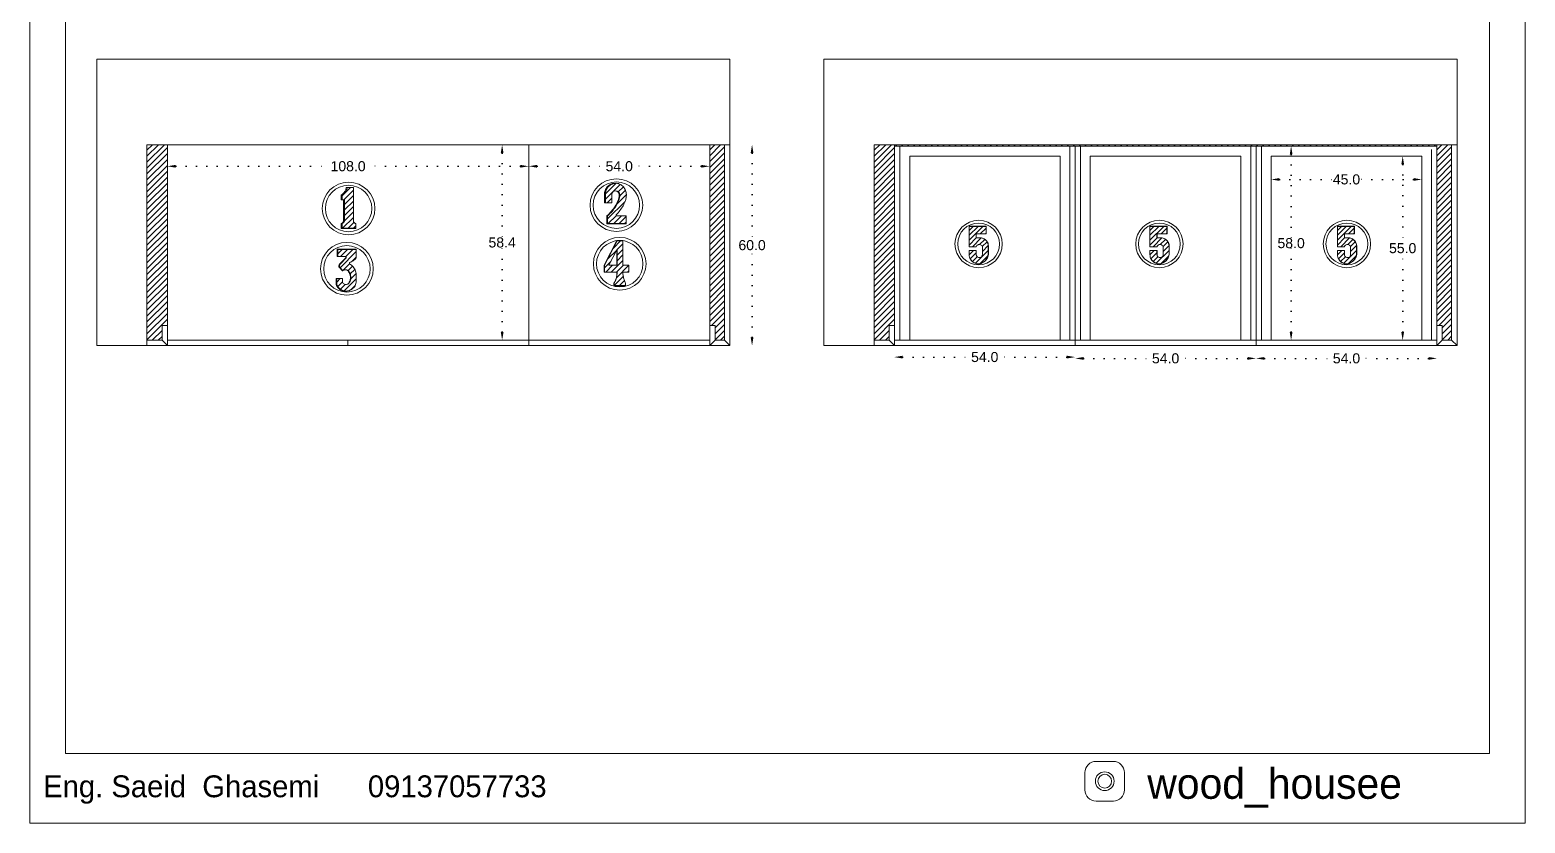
# Model space of a CAD drawing. Header units: centimetres. Extents: x 31 to 5445, y 74 to 2139.
# Drawn here: x 3390.7 to 3837.3, y 172.1 to 409 of the extents above; entities that cross this region are included whole.
import ezdxf

# ---------------------------------------------------------------- set-up
doc = ezdxf.new("R2010")
doc.units = ezdxf.units.CM
doc.header["$MEASUREMENT"] = 0
doc.linetypes.add('ACAD_ISO07W100', pattern=[3, 0, -3])
doc.styles.get("Standard").update_dxf_attribs({"font": 'arial.ttf'})
doc.dimstyles.get("Standard").update_dxf_attribs({"dimtxt": 3, "dimasz": 2.5, "dimexe": 0.18, "dimexo": 0.0625, "dimgap": 0.09, "dimtad": 0, "dimtih": 1, "dimtoh": 1, "dimdec": 1, "dimzin": 0, "dimdsep": 46, "dimtxsty": 'Standard', "dimcen": 0.09, "dimse1": 1, "dimse2": 1, "dimadec": 0, "dimazin": 0, "dimtfac": 1, "dimtdec": 1, "dimtofl": 0, "dimtmove": 0, "dimatfit": 3, "dimfxl": 1, "dimtolj": 1, "dimtzin": 0, "dimarcsym": 0})

# ---------------------------------------------------------------- blocks, each defined once
blk = doc.blocks.new('*D55')
at = {"color": 0, "linetype": 'ACAD_ISO07W100', "lineweight": -2, "transparency": 16777216}
for p, q in [((3434.23, 368.28), (3480.71, 368.28)), ((3537.19, 368.28), (3490.72, 368.28))]:
    blk.add_line(p, q, dxfattribs=at)
at = {"color": 0, "transparency": 16777216}
for points in [[(3434.23, 368.69), (3434.23, 367.86), (3431.73, 368.28)], [(3537.19, 368.69), (3537.19, 367.86), (3539.69, 368.28)]]:
    blk.add_solid(points, dxfattribs=at)
at = {"layer": 'Defpoints', "color": 0, "transparency": 16777216}
for p in [(3431.73, 374.71), (3539.69, 374.71), (3431.73, 368.28)]:
    blk.add_point(p, dxfattribs=at)
at = {"color": 0, "lineweight": 20, "transparency": 16777216, "insert": (3485.71, 368.28), "char_height": 3, "attachment_point": 5}
blk.add_mtext('\\A1;108.0', dxfattribs=at)
blk = doc.blocks.new('*D56')
at = {"color": 0, "linetype": 'ACAD_ISO07W100', "lineweight": -2, "transparency": 16777216}
for p, q in [((3542.19, 368.28), (3562.73, 368.28)), ((3591.23, 368.28), (3570.69, 368.28))]:
    blk.add_line(p, q, dxfattribs=at)
at = {"color": 0, "transparency": 16777216}
for points in [[(3542.19, 368.69), (3542.19, 367.86), (3539.69, 368.28)], [(3591.23, 368.69), (3591.23, 367.86), (3593.73, 368.28)]]:
    blk.add_solid(points, dxfattribs=at)
at = {"layer": 'Defpoints', "color": 0, "transparency": 16777216}
for p in [(3539.69, 374.71), (3593.73, 374.71), (3593.73, 368.28)]:
    blk.add_point(p, dxfattribs=at)
at = {"color": 0, "lineweight": 20, "transparency": 16777216, "insert": (3566.71, 368.28), "char_height": 3, "attachment_point": 5}
blk.add_mtext('\\A1;54.0', dxfattribs=at)
blk = doc.blocks.new('*D58')
at = {"color": 0, "linetype": 'ACAD_ISO07W100', "lineweight": -2, "transparency": 16777216}
for p, q in [((3759.44, 310.91), (3779.97, 310.91)), ((3808.47, 310.91), (3787.93, 310.91))]:
    blk.add_line(p, q, dxfattribs=at)
at = {"color": 0, "transparency": 16777216}
for points in [[(3759.44, 311.32), (3759.44, 310.49), (3756.94, 310.91)], [(3808.47, 311.32), (3808.47, 310.49), (3810.97, 310.91)]]:
    blk.add_solid(points, dxfattribs=at)
at = {"layer": 'Defpoints', "color": 0, "transparency": 16777216}
for p in [(3756.94, 374.31), (3810.97, 374.71), (3810.97, 310.91)]:
    blk.add_point(p, dxfattribs=at)
at = {"color": 0, "lineweight": 20, "transparency": 16777216, "insert": (3783.95, 310.91), "char_height": 3, "attachment_point": 5}
blk.add_mtext('\\A1;54.0', dxfattribs=at)
blk = doc.blocks.new('*D59')
at = {"color": 0, "linetype": 'ACAD_ISO07W100', "lineweight": -2, "transparency": 16777216}
for p, q in [((3651.37, 311.3), (3671.91, 311.3)), ((3700.4, 311.3), (3679.87, 311.3))]:
    blk.add_line(p, q, dxfattribs=at)
at = {"color": 0, "transparency": 16777216}
for points in [[(3651.37, 311.71), (3651.37, 310.88), (3648.87, 311.3)], [(3700.4, 311.71), (3700.4, 310.88), (3702.9, 311.3)]]:
    blk.add_solid(points, dxfattribs=at)
at = {"layer": 'Defpoints', "color": 0, "transparency": 16777216}
for p in [(3648.87, 374.71), (3702.9, 374.71), (3702.9, 311.3)]:
    blk.add_point(p, dxfattribs=at)
at = {"color": 0, "lineweight": 20, "transparency": 16777216, "insert": (3675.89, 311.3), "char_height": 3, "attachment_point": 5}
blk.add_mtext('\\A1;54.0', dxfattribs=at)
blk = doc.blocks.new('*D60')
at = {"color": 0, "linetype": 'ACAD_ISO07W100', "lineweight": -2, "transparency": 16777216}
for p, q in [((3705.4, 310.91), (3725.94, 310.91)), ((3754.44, 310.91), (3733.9, 310.91))]:
    blk.add_line(p, q, dxfattribs=at)
at = {"color": 0, "transparency": 16777216}
for points in [[(3705.4, 311.32), (3705.4, 310.49), (3702.9, 310.91)], [(3754.44, 311.32), (3754.44, 310.49), (3756.94, 310.91)]]:
    blk.add_solid(points, dxfattribs=at)
at = {"layer": 'Defpoints', "color": 0, "transparency": 16777216}
for p in [(3702.9, 374.31), (3756.94, 374.31), (3756.94, 310.91)]:
    blk.add_point(p, dxfattribs=at)
at = {"color": 0, "lineweight": 20, "transparency": 16777216, "insert": (3729.92, 310.91), "char_height": 3, "attachment_point": 5}
blk.add_mtext('\\A1;54.0', dxfattribs=at)
blk = doc.blocks.new('*D62')
at = {"color": 0, "linetype": 'ACAD_ISO07W100', "lineweight": -2, "transparency": 16777216}
for p, q in [((3531.73, 372.21), (3531.73, 347.13)), ((3531.73, 318.81), (3531.73, 343.89))]:
    blk.add_line(p, q, dxfattribs=at)
at = {"color": 0, "transparency": 16777216}
for points in [[(3531.32, 372.21), (3532.15, 372.21), (3531.73, 374.71)], [(3531.32, 318.81), (3532.15, 318.81), (3531.73, 316.31)]]:
    blk.add_solid(points, dxfattribs=at)
at = {"layer": 'Defpoints', "color": 0, "transparency": 16777216}
for p in [(3539.69, 374.71), (3531.73, 316.31), (3539.69, 316.31)]:
    blk.add_point(p, dxfattribs=at)
at = {"color": 0, "lineweight": 20, "transparency": 16777216, "insert": (3531.73, 345.51), "char_height": 3, "attachment_point": 5}
blk.add_mtext('\\A1;58.4', dxfattribs=at)
blk = doc.blocks.new('*D63')
at = {"color": 0, "linetype": 'ACAD_ISO07W100', "lineweight": -2, "transparency": 16777216}
for p, q in [((3606.39, 372.21), (3606.39, 346.33)), ((3606.39, 317.21), (3606.39, 343.09))]:
    blk.add_line(p, q, dxfattribs=at)
at = {"color": 0, "transparency": 16777216}
for points in [[(3605.97, 372.21), (3606.8, 372.21), (3606.39, 374.71)], [(3605.97, 317.21), (3606.8, 317.21), (3606.39, 314.71)]]:
    blk.add_solid(points, dxfattribs=at)
at = {"layer": 'Defpoints', "color": 0, "transparency": 16777216}
for p in [(3599.73, 374.71), (3599.73, 314.71), (3606.39, 314.71)]:
    blk.add_point(p, dxfattribs=at)
at = {"color": 0, "lineweight": 20, "transparency": 16777216, "insert": (3606.39, 344.71), "char_height": 3, "attachment_point": 5}
blk.add_mtext('\\A1;60.0', dxfattribs=at)
blk = doc.blocks.new('*D64')
at = {"color": 0, "linetype": 'ACAD_ISO07W100', "lineweight": -2, "transparency": 16777216}
for p, q in [((3800.74, 368.81), (3800.74, 345.43)), ((3800.74, 318.81), (3800.74, 342.19))]:
    blk.add_line(p, q, dxfattribs=at)
at = {"color": 0, "transparency": 16777216}
for points in [[(3800.32, 368.81), (3801.16, 368.81), (3800.74, 371.31)], [(3800.32, 318.81), (3801.16, 318.81), (3800.74, 316.31)]]:
    blk.add_solid(points, dxfattribs=at)
at = {"layer": 'Defpoints', "color": 0, "transparency": 16777216}
for p in [(3806.47, 371.31), (3800.74, 316.31), (3806.47, 316.31)]:
    blk.add_point(p, dxfattribs=at)
at = {"color": 0, "lineweight": 20, "transparency": 16777216, "insert": (3800.74, 343.81), "char_height": 3, "attachment_point": 5}
blk.add_mtext('\\A1;55.0', dxfattribs=at)
blk = doc.blocks.new('*D65')
at = {"color": 0, "linetype": 'ACAD_ISO07W100', "lineweight": -2, "transparency": 16777216}
for p, q in [((3763.94, 364.34), (3779.91, 364.34)), ((3803.97, 364.34), (3787.99, 364.34))]:
    blk.add_line(p, q, dxfattribs=at)
at = {"color": 0, "transparency": 16777216}
for points in [[(3763.94, 364.76), (3763.94, 363.92), (3761.44, 364.34)], [(3803.97, 364.76), (3803.97, 363.92), (3806.47, 364.34)]]:
    blk.add_solid(points, dxfattribs=at)
at = {"layer": 'Defpoints', "color": 0, "transparency": 16777216}
for p in [(3761.44, 371.31), (3806.47, 371.31), (3761.44, 364.34)]:
    blk.add_point(p, dxfattribs=at)
at = {"color": 0, "lineweight": 20, "transparency": 16777216, "insert": (3783.95, 364.34), "char_height": 3, "attachment_point": 5}
blk.add_mtext('\\A1;45.0', dxfattribs=at)
blk = doc.blocks.new('*D66')
at = {"color": 0, "linetype": 'ACAD_ISO07W100', "lineweight": -2, "transparency": 16777216}
for p, q in [((3767.41, 371.81), (3767.41, 346.93)), ((3767.41, 318.81), (3767.41, 343.69))]:
    blk.add_line(p, q, dxfattribs=at)
at = {"color": 0, "transparency": 16777216}
for points in [[(3767, 371.81), (3767.83, 371.81), (3767.41, 374.31)], [(3767, 318.81), (3767.83, 318.81), (3767.41, 316.31)]]:
    blk.add_solid(points, dxfattribs=at)
at = {"layer": 'Defpoints', "color": 0, "transparency": 16777216}
for p in [(3758.54, 374.31), (3767.41, 374.31), (3758.54, 316.31)]:
    blk.add_point(p, dxfattribs=at)
at = {"color": 0, "lineweight": 20, "transparency": 16777216, "insert": (3767.41, 345.31), "char_height": 3, "attachment_point": 5}
blk.add_mtext('\\A1;58.0', dxfattribs=at)

msp = doc.modelspace()

# ---------------------------------------------------------------- hatches: boundary and pattern name
at = {"lineweight": 20}
h = msp.add_hatch(dxfattribs=at)
h.set_pattern_fill('ANSI31', color=256, scale=10, angle=180)
h.set_pattern_definition([(225, (6570.1311, 690.89), (0.8838835, -0.8838835), [])])
h.paths.add_polyline_path([(3593.73, 320.71), (3595.33, 320.71), (3595.33, 316.31), (3598.13, 316.31), (3598.13, 374.71), (3593.73, 374.71)])
h.paths.add_polyline_path([(3425.63, 316.31), (3430.13, 316.31), (3430.13, 320.71), (3431.73, 320.71), (3431.73, 374.71), (3425.63, 374.71)])
h = msp.add_hatch(dxfattribs=at)
h.set_pattern_fill('ANSI31', color=256, scale=10, angle=180)
h.set_pattern_definition([(225, (6787.3737, 690.89), (0.8838835, -0.8838835), [])])
h.paths.add_polyline_path([(3810.97, 320.71), (3812.57, 320.71), (3812.57, 316.31), (3815.37, 316.31), (3815.37, 374.71), (3810.97, 374.71)])
h.paths.add_polyline_path([(3642.87, 316.31), (3647.37, 316.31), (3647.37, 320.71), (3648.97, 320.71), (3648.97, 374.71), (3642.87, 374.71)])
h = msp.add_hatch(dxfattribs=at)
h.set_pattern_fill('ANSI31', color=256, scale=10)
h.set_pattern_definition([(45, (217.2426, 106.5889), (-0.88388348, 0.88388348), [])])
h.paths.add_polyline_path([(3648.97, 374.31), (3810.97, 374.31), (3810.97, 374.71), (3648.97, 374.71)])
h = msp.add_hatch(dxfattribs=at)
h.set_pattern_fill('ANSI31', color=256, scale=9.218651)
h.set_pattern_definition([(45, (2738.0699, 900.9666), (-0.8148213, 0.8148213), [])])
h.paths.add_polyline_path([(3487.84, 351.22), (3487.75, 351.26), (3487.66, 351.31), (3487.58, 351.38), (3487.51, 351.45), (3487.45, 351.53), (3487.4, 351.61), (3487.36, 351.7), (3487.33, 351.8), (3487.31, 351.9), (3487.31, 352), (3487.31, 361.92), (3485.45, 361.92), (3485.42, 361.69), (3485.37, 361.46), (3485.3, 361.24), (3485.22, 361.02), (3485.11, 360.81), (3484.99, 360.62), (3484.85, 360.43), (3484.7, 360.25), (3484.53, 360.09), (3484.34, 359.95), (3484.15, 359.82), (3483.94, 359.71), (3483.94, 358.3), (3484.35, 358.3), (3484.66, 358.28), (3484.66, 352.04), (3484.64, 351.94), (3484.62, 351.85), (3484.59, 351.75), (3484.55, 351.67), (3484.49, 351.58), (3484.43, 351.51), (3484.37, 351.44), (3484.29, 351.37), (3484.21, 351.32), (3484.13, 351.27), (3484.04, 351.24), (3483.94, 351.21), (3483.94, 349.78), (3488.03, 349.78), (3488.03, 351.16), (3487.93, 351.18)])
h = msp.add_hatch(dxfattribs=at)
h.set_pattern_fill('ANSI31', color=256, scale=9.218651)
h.set_pattern_definition([(45, (2836.8257, 902.1868), (-0.8148213, 0.8148213), [])])
h.paths.add_polyline_path([(3568.78, 353.46), (3565.75, 353.46), (3565.75, 353.82), (3566.06, 354.12), (3566.35, 354.42), (3566.64, 354.74), (3566.91, 355.08), (3567.17, 355.42), (3567.41, 355.77), (3567.64, 356.13), (3567.85, 356.51), (3568.05, 356.89), (3568.23, 357.28), (3568.4, 357.67), (3568.45, 357.82), (3568.55, 358.07), (3568.63, 358.32), (3568.69, 358.58), (3568.75, 358.84), (3568.79, 359.1), (3568.82, 359.37), (3568.83, 359.63), (3568.83, 359.89), (3568.81, 360.16), (3568.78, 360.42), (3568.53, 361.32), (3568.03, 362.11), (3567.33, 362.72), (3566.57, 363.07), (3565.77, 363.19), (3564.86, 363.05), (3564.02, 362.67), (3563.32, 362.06), (3562.83, 361.28), (3562.57, 360.39), (3562.58, 359.47), (3562.58, 357.35), (3564.48, 357.35), (3564.48, 360.14), (3564.66, 360.47), (3564.91, 360.71), (3565.22, 360.87), (3565.56, 360.92), (3565.77, 360.89), (3565.9, 360.87), (3565.9, 360.86), (3566.11, 360.83), (3566.41, 360.68), (3566.65, 360.44), (3566.81, 360.14), (3566.88, 359.81), (3566.88, 359.59), (3566.87, 359.38), (3566.84, 359.16), (3566.81, 358.95), (3566.77, 358.74), (3566.72, 358.53), (3566.66, 358.32), (3566.59, 358.12), (3566.51, 357.92), (3566.42, 357.72), (3566.32, 357.5), (3566.11, 357.09), (3565.89, 356.68), (3565.65, 356.29), (3565.4, 355.9), (3565.13, 355.53), (3564.85, 355.16), (3564.55, 354.8), (3564.25, 354.46), (3563.93, 354.13), (3563.6, 353.81), (3563.25, 353.5), (3563.25, 351.15), (3568.78, 351.15)])
h = msp.add_hatch(dxfattribs=at)
h.set_pattern_fill('ANSI31', color=256, scale=8.296786)
h.set_pattern_definition([(45, (3063.8901, 835.9364), (-0.7333392, 0.7333392), [])])
h.paths.add_polyline_path([(3676.38, 345.98), (3676.17, 346.21), (3675.93, 346.41), (3675.67, 346.58), (3675.4, 346.72), (3675.16, 346.8), (3674.88, 346.86), (3674.54, 346.88), (3673.32, 346.88), (3673.32, 348.06), (3676.28, 348.06), (3676.28, 350.33), (3671.24, 350.33), (3671.24, 344.26), (3673.32, 344.26), (3673.4, 344.44), (3673.52, 344.6), (3673.67, 344.73), (3673.84, 344.83), (3674.03, 344.89), (3674.25, 344.91), (3674.47, 344.89), (3674.66, 344.83), (3674.83, 344.73), (3674.98, 344.59), (3675.1, 344.43), (3675.18, 344.25), (3675.18, 341.93), (3675.15, 341.69), (3675.06, 341.47), (3674.91, 341.28), (3674.72, 341.14), (3674.5, 341.05), (3674.27, 341.01), (3674.03, 341.05), (3673.81, 341.14), (3673.6, 341.3), (3673.44, 341.5), (3673.35, 341.72), (3673.32, 341.96), (3673.32, 343.09), (3671.24, 343.09), (3671.24, 341.93), (3671.27, 341.55), (3671.34, 341.18), (3671.45, 340.87), (3671.62, 340.53), (3671.83, 340.23), (3672.08, 339.95), (3672.36, 339.71), (3672.68, 339.51), (3673.01, 339.35), (3673.37, 339.24), (3673.74, 339.18), (3674.11, 339.16), (3674.46, 339.23), (3674.8, 339.34), (3675.12, 339.48), (3675.43, 339.65), (3675.72, 339.86), (3675.99, 340.09), (3676.22, 340.35), (3676.43, 340.64), (3676.61, 340.95), (3676.76, 341.27), (3676.86, 341.61), (3676.94, 341.96), (3676.94, 344.26), (3676.94, 344.57), (3676.9, 344.87), (3676.82, 345.17), (3676.71, 345.46), (3676.56, 345.73)])
h = msp.add_hatch(dxfattribs=at)
h.set_pattern_fill('ANSI31', color=256, scale=8.296786)
h.set_pattern_definition([(45, (3117.8901, 835.9364), (-0.7333392, 0.7333392), [])])
h.paths.add_polyline_path([(3730.38, 345.98), (3730.17, 346.21), (3729.93, 346.41), (3729.67, 346.58), (3729.4, 346.72), (3729.16, 346.8), (3728.88, 346.86), (3728.54, 346.88), (3727.32, 346.88), (3727.32, 348.06), (3730.28, 348.06), (3730.28, 350.33), (3725.24, 350.33), (3725.24, 344.26), (3727.32, 344.26), (3727.4, 344.44), (3727.52, 344.6), (3727.67, 344.73), (3727.84, 344.83), (3728.03, 344.89), (3728.25, 344.91), (3728.47, 344.89), (3728.66, 344.83), (3728.83, 344.73), (3728.98, 344.59), (3729.1, 344.43), (3729.18, 344.25), (3729.18, 341.93), (3729.15, 341.69), (3729.06, 341.47), (3728.91, 341.28), (3728.72, 341.14), (3728.5, 341.05), (3728.27, 341.01), (3728.03, 341.05), (3727.81, 341.14), (3727.6, 341.3), (3727.44, 341.5), (3727.35, 341.72), (3727.32, 341.96), (3727.32, 343.09), (3725.24, 343.09), (3725.24, 341.93), (3725.27, 341.55), (3725.34, 341.18), (3725.45, 340.87), (3725.62, 340.53), (3725.83, 340.23), (3726.08, 339.95), (3726.36, 339.71), (3726.68, 339.51), (3727.01, 339.35), (3727.37, 339.24), (3727.74, 339.18), (3728.11, 339.16), (3728.46, 339.23), (3728.8, 339.34), (3729.12, 339.48), (3729.43, 339.65), (3729.72, 339.86), (3729.99, 340.09), (3730.22, 340.35), (3730.43, 340.64), (3730.61, 340.95), (3730.76, 341.27), (3730.86, 341.61), (3730.94, 341.96), (3730.94, 344.26), (3730.94, 344.57), (3730.9, 344.87), (3730.82, 345.17), (3730.71, 345.46), (3730.56, 345.73)])
h = msp.add_hatch(dxfattribs=at)
h.set_pattern_fill('ANSI31', color=256, scale=8.296786)
h.set_pattern_definition([(45, (3173.8901, 835.9364), (-0.7333392, 0.7333392), [])])
h.paths.add_polyline_path([(3786.38, 345.98), (3786.17, 346.21), (3785.93, 346.41), (3785.67, 346.58), (3785.4, 346.72), (3785.16, 346.8), (3784.88, 346.86), (3784.54, 346.88), (3783.32, 346.88), (3783.32, 348.06), (3786.28, 348.06), (3786.28, 350.33), (3781.24, 350.33), (3781.24, 344.26), (3783.32, 344.26), (3783.4, 344.44), (3783.52, 344.6), (3783.67, 344.73), (3783.84, 344.83), (3784.03, 344.89), (3784.25, 344.91), (3784.47, 344.89), (3784.66, 344.83), (3784.83, 344.73), (3784.98, 344.59), (3785.1, 344.43), (3785.18, 344.25), (3785.18, 341.93), (3785.15, 341.69), (3785.06, 341.47), (3784.91, 341.28), (3784.72, 341.14), (3784.5, 341.05), (3784.27, 341.01), (3784.03, 341.05), (3783.81, 341.14), (3783.6, 341.3), (3783.44, 341.5), (3783.35, 341.72), (3783.32, 341.96), (3783.32, 343.09), (3781.24, 343.09), (3781.24, 341.93), (3781.27, 341.55), (3781.34, 341.18), (3781.45, 340.87), (3781.62, 340.53), (3781.83, 340.23), (3782.08, 339.95), (3782.36, 339.71), (3782.68, 339.51), (3783.01, 339.35), (3783.37, 339.24), (3783.74, 339.18), (3784.11, 339.16), (3784.46, 339.23), (3784.8, 339.34), (3785.12, 339.48), (3785.43, 339.65), (3785.72, 339.86), (3785.99, 340.09), (3786.22, 340.35), (3786.43, 340.64), (3786.61, 340.95), (3786.76, 341.27), (3786.86, 341.61), (3786.94, 341.96), (3786.94, 344.26), (3786.94, 344.57), (3786.9, 344.87), (3786.82, 345.17), (3786.71, 345.46), (3786.56, 345.73)])
h = msp.add_hatch(dxfattribs=at)
h.set_pattern_fill('ANSI31', color=256, scale=9.218651)
h.set_pattern_definition([(45, (2872.1397, 884.6852), (-0.8148213, 0.8148213), [])])
h.paths.add_polyline_path([(3567.8, 346.02), (3566.06, 346.02), (3562.32, 338.74), (3562.32, 336.69), (3566.06, 336.69), (3566.06, 336.39), (3566.05, 336.13), (3566.03, 335.87), (3566, 335.61), (3565.96, 335.35), (3565.9, 335.09), (3565.83, 334.84), (3565.75, 334.59), (3565.66, 334.35), (3565.55, 334.11), (3565.44, 333.87), (3565.31, 333.64), (3565.17, 333.42), (3565.17, 332.64), (3568.59, 332.64), (3568.59, 333.36), (3568.47, 333.62), (3568.36, 333.88), (3568.25, 334.15), (3568.16, 334.42), (3568.08, 334.69), (3568, 334.97), (3567.94, 335.25), (3567.89, 335.53), (3567.85, 335.81), (3567.82, 336.09), (3567.81, 336.38), (3567.8, 336.69), (3569.59, 336.69), (3569.59, 338.73), (3567.8, 338.73)])
h.paths.add_polyline_path([(3566.01, 343.3), (3566.06, 343.26), (3566.06, 338.74), (3566.01, 338.73), (3563.63, 338.73)], flags=16)
h = msp.add_hatch(dxfattribs=at)
h.set_pattern_fill('ANSI31', color=256, scale=9.218651)
h.set_pattern_definition([(45, (2773.6061, 883.0727), (-0.8148213, 0.8148213), [])])
h.paths.add_polyline_path([(3488.16, 343.45), (3482.6, 343.45), (3482.6, 341.3), (3485.02, 341.3), (3485.15, 341.26), (3485.15, 340.89), (3483.44, 339.16), (3483.33, 339.04), (3483.28, 338.97), (3483.24, 338.9), (3483.21, 338.83), (3483.17, 338.75), (3483.15, 338.67), (3483.13, 338.59), (3483.11, 338.51), (3483.1, 338.35), (3483.1, 338.27), (3484.11, 337.09), (3484.14, 337.12), (3484.27, 337.22), (3484.4, 337.29), (3484.55, 337.34), (3484.7, 337.37), (3484.86, 337.39), (3484.99, 337.39), (3485.14, 337.38), (3485.29, 337.34), (3485.44, 337.29), (3485.58, 337.22), (3485.7, 337.13), (3485.81, 337.02), (3486, 336.79), (3486.16, 336.54), (3486.3, 336.28), (3486.41, 336), (3486.48, 335.71), (3486.53, 335.42), (3486.55, 335.12), (3486.53, 334.82), (3486.49, 334.53), (3486.41, 334.24), (3486.31, 333.96), (3486.17, 333.7), (3486.08, 333.5), (3485.95, 333.33), (3485.78, 333.19), (3485.59, 333.08), (3485.46, 333.04), (3485.25, 332.97), (3485.03, 332.95), (3484.81, 332.97), (3484.6, 333.04), (3484.41, 333.14), (3484.24, 333.29), (3484.11, 333.46), (3484.01, 333.66), (3484.01, 334.77), (3482.33, 334.77), (3482.33, 332.97), (3482.45, 332.69), (3482.6, 332.42), (3482.77, 332.17), (3482.97, 331.94), (3483.19, 331.73), (3483.44, 331.55), (3483.7, 331.39), (3483.97, 331.26), (3484.26, 331.15), (3484.56, 331.08), (3484.86, 331.04), (3485.16, 331.03), (3485.53, 331.06), (3485.89, 331.13), (3486.24, 331.24), (3486.5, 331.36), (3486.78, 331.53), (3487.08, 331.76), (3487.35, 332.01), (3487.58, 332.3), (3487.78, 332.62), (3487.95, 332.95), (3488.07, 333.3), (3488.16, 333.66), (3488.16, 335.55), (3488.14, 335.91), (3488.1, 336.27), (3488.02, 336.62), (3487.91, 336.97), (3487.78, 337.31), (3487.61, 337.63), (3487.42, 337.94), (3487.2, 338.23), (3486.96, 338.5), (3486.7, 338.75), (3486.41, 338.98), (3486.11, 339.18), (3486.11, 339.55), (3486.31, 339.61), (3486.5, 339.69), (3486.69, 339.77), (3486.88, 339.87), (3487.06, 339.97), (3487.24, 340.08), (3487.41, 340.21), (3487.57, 340.33), (3487.73, 340.47), (3487.88, 340.62), (3488.02, 340.77), (3488.16, 340.93)])

# ---------------------------------------------------------------- linework, layer by layer
for p, q in [((3599.73, 400.31), (3410.63, 400.31)), ((3410.63, 400.31), (3410.63, 314.71)), ((3599.73, 374.71), (3599.73, 400.31)), ((3816.97, 400.31), (3627.87, 400.31)), ((3627.87, 400.31), (3627.87, 314.71)), ((3816.97, 374.71), (3816.97, 400.31)), ((3599.73, 374.71), (3425.63, 374.71)), ((3425.63, 314.71), (3425.63, 374.71)), ((3431.73, 374.71), (3431.73, 314.71)), ((3539.69, 316.31), (3539.69, 374.71)), ((3593.73, 374.71), (3593.73, 314.71)), ((3598.13, 374.71), (3598.13, 316.31)), ((3599.73, 374.71), (3599.73, 314.71)), ((3816.97, 374.71), (3642.87, 374.71)), ((3642.87, 314.71), (3642.87, 374.71)), ((3648.97, 374.71), (3648.97, 314.71)), ((3810.97, 374.31), (3648.97, 374.31)), ((3650.57, 374.31), (3650.57, 316.31)), ((3653.47, 371.31), (3653.47, 316.31)), ((3698.4, 371.31), (3653.47, 371.31)), ((3698.4, 316.31), (3698.4, 371.31)), ((3701.3, 316.31), (3701.3, 374.31)), ((3702.9, 316.31), (3702.9, 374.31)), ((3704.5, 316.31), (3704.5, 374.31)), ((3707.4, 316.31), (3707.4, 371.31)), ((3752.44, 371.31), (3707.4, 371.31)), ((3752.44, 316.31), (3752.44, 371.31)), ((3755.34, 316.31), (3755.34, 374.31)), ((3756.94, 316.31), (3756.94, 374.31)), ((3758.54, 316.31), (3758.54, 374.31)), ((3806.47, 371.31), (3761.44, 371.31)), ((3761.44, 316.31), (3761.44, 371.31)), ((3806.47, 371.31), (3806.47, 316.31)), ((3809.37, 373.31), (3809.37, 316.31)), ((3810.97, 374.71), (3810.97, 314.71)), ((3815.37, 374.71), (3815.37, 316.31)), ((3816.97, 374.71), (3816.97, 314.71)), ((3483.94, 359.71), (3483.94, 358.3)), ((3483.94, 349.78), (3488.03, 349.78)), ((3676.28, 350.33), (3676.28, 348.06)), ((3730.28, 350.33), (3730.28, 348.06)), ((3786.28, 350.33), (3786.28, 348.06)), ((3566.06, 346.02), (3567.8, 346.02)), ((3671.24, 344.26), (3673.32, 344.26)), ((3673.36, 348.06), (3673.36, 346.9)), ((3674.27, 344.91), (3674.47, 344.89)), ((3674.47, 344.89), (3674.66, 344.83)), ((3674.66, 344.83), (3674.83, 344.73)), ((3674.83, 344.73), (3674.98, 344.59)), ((3674.98, 344.59), (3675.1, 344.43)), ((3675.1, 344.43), (3675.18, 344.25)), ((3675.18, 344.25), (3675.18, 341.93)), ((3725.24, 344.26), (3727.32, 344.26)), ((3727.36, 348.06), (3727.36, 346.9)), ((3728.27, 344.91), (3728.47, 344.89)), ((3728.47, 344.89), (3728.66, 344.83)), ((3728.66, 344.83), (3728.83, 344.73)), ((3728.83, 344.73), (3728.98, 344.59)), ((3728.98, 344.59), (3729.1, 344.43)), ((3729.1, 344.43), (3729.18, 344.25)), ((3729.18, 344.25), (3729.18, 341.93)), ((3781.24, 344.26), (3783.32, 344.26)), ((3783.36, 348.06), (3783.36, 346.9)), ((3784.27, 344.91), (3784.47, 344.89)), ((3784.47, 344.89), (3784.66, 344.83)), ((3784.66, 344.83), (3784.83, 344.73)), ((3784.83, 344.73), (3784.98, 344.59)), ((3784.98, 344.59), (3785.1, 344.43)), ((3785.1, 344.43), (3785.18, 344.25)), ((3785.18, 344.25), (3785.18, 341.93)), ((3482.44, 343.51), (3482.44, 341.3)), ((3482.44, 341.3), (3482.6, 341.3)), ((3482.6, 343.45), (3482.6, 341.3)), ((3482.6, 341.3), (3485.02, 341.3)), ((3485.02, 341.3), (3485.15, 341.26)), ((3485.15, 341.26), (3485.15, 340.89)), ((3566.01, 338.73), (3566.01, 343.3)), ((3673.81, 341.14), (3673.62, 341.28)), ((3674.03, 341.05), (3673.81, 341.14)), ((3674.27, 341.01), (3674.03, 341.05)), ((3674.5, 341.05), (3674.27, 341.01)), ((3674.72, 341.14), (3674.5, 341.05)), ((3674.91, 341.28), (3674.72, 341.14)), ((3675.06, 341.47), (3674.91, 341.28)), ((3675.15, 341.69), (3675.06, 341.47)), ((3675.18, 341.93), (3675.15, 341.69)), ((3727.81, 341.14), (3727.62, 341.28)), ((3728.03, 341.05), (3727.81, 341.14)), ((3728.27, 341.01), (3728.03, 341.05)), ((3728.5, 341.05), (3728.27, 341.01)), ((3728.72, 341.14), (3728.5, 341.05)), ((3728.91, 341.28), (3728.72, 341.14)), ((3729.06, 341.47), (3728.91, 341.28)), ((3729.15, 341.69), (3729.06, 341.47)), ((3729.18, 341.93), (3729.15, 341.69)), ((3783.81, 341.14), (3783.62, 341.28)), ((3784.03, 341.05), (3783.81, 341.14)), ((3784.27, 341.01), (3784.03, 341.05)), ((3784.5, 341.05), (3784.27, 341.01)), ((3784.72, 341.14), (3784.5, 341.05)), ((3784.91, 341.28), (3784.72, 341.14)), ((3785.06, 341.47), (3784.91, 341.28)), ((3785.15, 341.69), (3785.06, 341.47)), ((3785.18, 341.93), (3785.15, 341.69)), ((3485.46, 333.04), (3485.25, 332.97)), ((3431.73, 320.71), (3430.13, 320.71)), ((3430.13, 320.71), (3430.13, 316.31)), ((3595.33, 320.71), (3593.73, 320.71)), ((3595.33, 320.71), (3595.33, 316.31)), ((3648.97, 320.71), (3647.37, 320.71)), ((3647.37, 320.71), (3647.37, 316.31)), ((3812.57, 320.71), (3810.97, 320.71)), ((3812.57, 320.71), (3812.57, 316.31)), ((3425.63, 314.71), (3410.63, 314.71)), ((3599.73, 314.71), (3425.63, 314.71)), ((3430.13, 316.31), (3425.73, 316.31)), ((3430.13, 316.31), (3431.73, 314.71)), ((3593.73, 316.31), (3431.73, 316.31)), ((3485.66, 316.31), (3485.66, 314.71)), ((3539.69, 316.31), (3539.69, 314.71)), ((3595.33, 316.31), (3593.73, 314.71)), ((3598.13, 316.31), (3595.33, 316.31)), ((3598.13, 316.31), (3599.73, 314.71)), ((3642.87, 314.71), (3627.87, 314.71)), ((3816.97, 314.71), (3642.87, 314.71)), ((3647.37, 316.31), (3642.97, 316.31)), ((3647.37, 316.31), (3648.97, 314.71)), ((3810.97, 316.31), (3648.97, 316.31)), ((3702.9, 316.31), (3702.9, 314.71)), ((3756.94, 316.31), (3756.94, 314.71)), ((3812.57, 316.31), (3810.97, 314.71)), ((3815.37, 316.31), (3812.57, 316.31)), ((3815.37, 316.31), (3816.97, 314.71))]:
    msp.add_line(p, q, dxfattribs=at)
for points in [[(3390.67, 803.82), (3390.67, 172.15), (3837.31, 172.15), (3837.31, 803.82)], [(3401.3, 793.19), (3401.3, 192.95), (3826.67, 192.95), (3826.67, 793.19)], [(3673.36, 344.25), (3673.44, 344.43), (3673.55, 344.59), (3673.7, 344.73), (3673.88, 344.83), (3674.07, 344.89), (3674.27, 344.91), (3674.23, 344.91), (3674.03, 344.89), (3673.84, 344.83), (3673.67, 344.73), (3673.52, 344.6), (3673.4, 344.44), (3673.32, 344.26)], [(3727.36, 344.25), (3727.44, 344.43), (3727.55, 344.59), (3727.7, 344.73), (3727.88, 344.83), (3728.07, 344.89), (3728.27, 344.91), (3728.23, 344.91), (3728.03, 344.89), (3727.84, 344.83), (3727.67, 344.73), (3727.52, 344.6), (3727.4, 344.44), (3727.32, 344.26)], [(3783.36, 344.25), (3783.44, 344.43), (3783.55, 344.59), (3783.7, 344.73), (3783.88, 344.83), (3784.07, 344.89), (3784.27, 344.91), (3784.23, 344.91), (3784.03, 344.89), (3783.84, 344.83), (3783.67, 344.73), (3783.52, 344.6), (3783.4, 344.44), (3783.32, 344.26)], [(3482.6, 343.45), (3488.16, 343.45), (3488.16, 343.51), (3482.44, 343.51)], [(3563.63, 338.73), (3566.01, 343.3), (3566.06, 343.26), (3566.06, 338.74), (3566.01, 338.73)], [(3485.14, 337.38), (3484.99, 337.39), (3484.86, 337.39), (3485.01, 337.37), (3485.16, 337.34), (3485.31, 337.29), (3485.45, 337.22), (3485.57, 337.12), (3485.69, 337.02), (3485.88, 336.78), (3486.04, 336.53), (3486.18, 336.26), (3486.29, 335.98), (3486.36, 335.7), (3486.41, 335.4), (3486.43, 335.1), (3486.41, 334.8), (3486.37, 334.5), (3486.29, 334.21), (3486.19, 333.93), (3486.05, 333.66), (3485.96, 333.46), (3485.82, 333.29), (3485.65, 333.14), (3485.46, 333.04), (3485.59, 333.08), (3485.78, 333.19), (3485.95, 333.33), (3486.08, 333.5), (3486.17, 333.7), (3486.31, 333.96), (3486.41, 334.24), (3486.49, 334.53), (3486.53, 334.82), (3486.55, 335.12), (3486.53, 335.42), (3486.48, 335.71), (3486.41, 336), (3486.3, 336.28), (3486.16, 336.54), (3486, 336.79), (3485.81, 337.02), (3485.7, 337.13), (3485.58, 337.22), (3485.44, 337.29), (3485.29, 337.34)]]:
    msp.add_lwpolyline(points, close=True, dxfattribs=at)
for points in [[(3483.63, 349.72), (3488.03, 349.72), (3488.03, 349.78), (3488.03, 351.16), (3487.93, 351.18), (3487.84, 351.22), (3487.75, 351.26), (3487.66, 351.31), (3487.58, 351.38), (3487.51, 351.45), (3487.45, 351.53), (3487.4, 351.61), (3487.36, 351.7), (3487.33, 351.8), (3487.31, 351.9), (3487.31, 352), (3487.31, 361.92), (3487.31, 361.98), (3485.14, 361.98), (3485.12, 361.75), (3485.07, 361.52), (3485, 361.29), (3484.91, 361.07), (3484.81, 360.86), (3484.68, 360.66), (3484.54, 360.47), (3484.39, 360.29), (3484.22, 360.13), (3484.03, 359.99), (3483.83, 359.86), (3483.63, 359.74), (3483.63, 358.3), (3483.94, 358.3), (3484.35, 358.3), (3484.35, 352), (3484.34, 351.9), (3484.31, 351.81), (3484.28, 351.71), (3484.24, 351.62), (3484.18, 351.54), (3484.12, 351.46), (3484.06, 351.39), (3483.98, 351.33), (3483.9, 351.27), (3483.81, 351.23), (3483.72, 351.19), (3483.63, 351.16), (3483.63, 349.72), (3483.94, 349.78), (3483.94, 351.21), (3484.04, 351.24), (3484.13, 351.27), (3484.21, 351.32), (3484.29, 351.37), (3484.37, 351.44), (3484.43, 351.51), (3484.49, 351.58), (3484.55, 351.67), (3484.59, 351.75), (3484.62, 351.85), (3484.64, 351.94), (3484.66, 352.04), (3484.66, 358.28), (3484.35, 358.3)], [(3483.63, 359.74), (3483.94, 359.71), (3484.15, 359.82), (3484.34, 359.95), (3484.53, 360.09), (3484.7, 360.25), (3484.85, 360.43), (3484.99, 360.62), (3485.11, 360.81), (3485.22, 361.02), (3485.3, 361.24), (3485.37, 361.46), (3485.42, 361.69), (3485.45, 361.92)], [(3485.14, 361.98), (3485.45, 361.92), (3487.31, 361.92)], [(3562.34, 357.35), (3562.34, 359.49), (3562.33, 360.42), (3562.59, 361.32), (3563.09, 362.11), (3563.79, 362.72), (3564.63, 363.11), (3565.56, 363.24), (3566.48, 363.11), (3566.57, 363.07), (3567.33, 362.72), (3568.03, 362.11), (3568.53, 361.32), (3568.78, 360.42), (3568.81, 360.16), (3568.83, 359.89), (3568.83, 359.63), (3568.82, 359.37), (3568.79, 359.1), (3568.75, 358.84), (3568.69, 358.58), (3568.63, 358.32), (3568.55, 358.07), (3568.45, 357.82), (3568.4, 357.67), (3568.23, 357.28), (3568.05, 356.89), (3567.85, 356.51), (3567.64, 356.13), (3567.41, 355.77), (3567.17, 355.42), (3566.91, 355.08), (3566.64, 354.74), (3566.35, 354.42), (3566.06, 354.12), (3565.75, 353.82), (3565.75, 353.46), (3568.78, 353.46), (3568.78, 351.15), (3568.78, 351.09), (3563.02, 351.09)], [(3562.58, 357.35), (3562.58, 359.47), (3562.57, 360.39), (3562.83, 361.28), (3563.32, 362.06), (3564.02, 362.67), (3564.86, 363.05), (3565.77, 363.19), (3566.57, 363.07)], [(3562.34, 357.35), (3562.58, 357.35), (3564.48, 357.35), (3564.48, 360.08), (3564.5, 360.17), (3564.66, 360.47), (3564.91, 360.71), (3565.22, 360.87), (3565.56, 360.92), (3565.77, 360.89), (3565.9, 360.87), (3565.9, 360.86)], [(3566.45, 360.47), (3566.61, 360.17), (3566.67, 359.83), (3566.67, 359.61), (3566.66, 359.4), (3566.64, 359.18), (3566.61, 358.96), (3566.57, 358.75), (3566.52, 358.54), (3566.46, 358.33), (3566.38, 358.13), (3566.3, 357.92), (3566.21, 357.73), (3566.11, 357.5), (3565.9, 357.08), (3565.67, 356.68), (3565.43, 356.28), (3565.18, 355.89), (3564.91, 355.51), (3564.63, 355.14), (3564.33, 354.78), (3564.02, 354.43), (3563.7, 354.1), (3563.36, 353.77), (3563.02, 353.46), (3563.02, 351.09), (3563.25, 351.15), (3568.78, 351.15)], [(3566.45, 360.47), (3566.21, 360.71), (3565.9, 360.86), (3566.11, 360.83), (3566.41, 360.68), (3566.65, 360.44), (3566.81, 360.14), (3566.88, 359.81), (3566.88, 359.59), (3566.87, 359.38), (3566.84, 359.16), (3566.81, 358.95), (3566.77, 358.74), (3566.72, 358.53), (3566.66, 358.32), (3566.59, 358.12), (3566.51, 357.92), (3566.42, 357.72), (3566.32, 357.5), (3566.11, 357.09), (3565.89, 356.68), (3565.65, 356.29), (3565.4, 355.9), (3565.13, 355.53), (3564.85, 355.16), (3564.55, 354.8), (3564.25, 354.46), (3563.93, 354.13), (3563.6, 353.81), (3563.25, 353.5)], [(3563.02, 353.46), (3563.25, 353.5), (3563.25, 351.15)], [(3676.34, 350.39), (3671.24, 350.39), (3671.24, 350.33)], [(3673.36, 344.25), (3671.24, 344.25), (3671.24, 344.26), (3671.24, 350.33), (3676.28, 350.33), (3676.34, 350.39), (3676.34, 348.06), (3676.28, 348.06), (3673.36, 348.06), (3673.32, 348.03), (3673.32, 346.88), (3673.36, 346.9), (3674.59, 346.9), (3674.92, 346.88), (3675.21, 346.82), (3675.45, 346.74), (3675.73, 346.6), (3675.99, 346.43), (3676.23, 346.22), (3676.44, 345.99), (3676.62, 345.74)], [(3730.34, 350.39), (3725.24, 350.39), (3725.24, 350.33)], [(3727.36, 344.25), (3725.24, 344.25), (3725.24, 344.26), (3725.24, 350.33), (3730.28, 350.33), (3730.34, 350.39), (3730.34, 348.06), (3730.28, 348.06), (3727.36, 348.06), (3727.32, 348.03), (3727.32, 346.88), (3727.36, 346.9), (3728.59, 346.9), (3728.92, 346.88), (3729.21, 346.82), (3729.45, 346.74), (3729.73, 346.6), (3729.99, 346.43), (3730.23, 346.22), (3730.44, 345.99), (3730.62, 345.74)], [(3786.34, 350.39), (3781.24, 350.39), (3781.24, 350.33)], [(3783.36, 344.25), (3781.24, 344.25), (3781.24, 344.26), (3781.24, 350.33), (3786.28, 350.33), (3786.34, 350.39), (3786.34, 348.06), (3786.28, 348.06), (3783.36, 348.06), (3783.32, 348.03), (3783.32, 346.88), (3783.36, 346.9), (3784.59, 346.9), (3784.92, 346.88), (3785.21, 346.82), (3785.45, 346.74), (3785.73, 346.6), (3785.99, 346.43), (3786.23, 346.22), (3786.44, 345.99), (3786.62, 345.74)], [(3562.23, 336.67), (3562.23, 338.73), (3566.01, 346.08)], [(3567.8, 336.67), (3569.59, 336.67), (3569.59, 336.69), (3569.59, 338.73), (3567.8, 338.73), (3567.8, 346.02), (3567.8, 346.08), (3566.01, 346.08), (3566.06, 346.02), (3562.32, 338.74), (3562.32, 336.69)], [(3671.34, 341.18), (3671.45, 340.87), (3671.46, 340.83), (3671.63, 340.49), (3671.85, 340.18), (3672.1, 339.9), (3672.39, 339.66), (3672.7, 339.45), (3673.04, 339.3), (3673.4, 339.18), (3673.77, 339.12), (3674.15, 339.11), (3674.5, 339.18), (3674.84, 339.28), (3675.17, 339.42), (3675.48, 339.6), (3675.78, 339.81), (3676.04, 340.04), (3676.28, 340.31), (3676.5, 340.6), (3676.68, 340.91), (3676.82, 341.24), (3676.93, 341.58), (3677, 341.93), (3677, 344.25), (3677, 344.56), (3676.96, 344.87), (3676.89, 345.17), (3676.77, 345.47), (3676.62, 345.74)], [(3673.32, 346.88), (3674.54, 346.88), (3674.88, 346.86), (3675.16, 346.8), (3675.4, 346.72), (3675.67, 346.58), (3675.93, 346.41), (3676.17, 346.21), (3676.38, 345.98), (3676.56, 345.73), (3676.71, 345.46), (3676.82, 345.17), (3676.9, 344.87), (3676.94, 344.57), (3676.94, 344.26), (3676.94, 341.96), (3676.86, 341.61), (3676.76, 341.27), (3676.61, 340.95), (3676.43, 340.64), (3676.22, 340.35), (3675.99, 340.09), (3675.72, 339.86), (3675.43, 339.65), (3675.12, 339.48), (3674.8, 339.34), (3674.46, 339.23), (3674.11, 339.16), (3673.74, 339.18), (3673.37, 339.24), (3673.01, 339.35), (3672.68, 339.51), (3672.36, 339.71), (3672.08, 339.95), (3671.83, 340.23), (3671.62, 340.53), (3671.45, 340.87)], [(3725.34, 341.18), (3725.45, 340.87), (3725.46, 340.83), (3725.63, 340.49), (3725.85, 340.18), (3726.1, 339.9), (3726.39, 339.66), (3726.7, 339.45), (3727.04, 339.3), (3727.4, 339.18), (3727.77, 339.12), (3728.15, 339.11), (3728.5, 339.18), (3728.84, 339.28), (3729.17, 339.42), (3729.48, 339.6), (3729.78, 339.81), (3730.04, 340.04), (3730.28, 340.31), (3730.5, 340.6), (3730.68, 340.91), (3730.82, 341.24), (3730.93, 341.58), (3731, 341.93), (3731, 344.25), (3731, 344.56), (3730.96, 344.87), (3730.89, 345.17), (3730.77, 345.47), (3730.62, 345.74)], [(3727.32, 346.88), (3728.54, 346.88), (3728.88, 346.86), (3729.16, 346.8), (3729.4, 346.72), (3729.67, 346.58), (3729.93, 346.41), (3730.17, 346.21), (3730.38, 345.98), (3730.56, 345.73), (3730.71, 345.46), (3730.82, 345.17), (3730.9, 344.87), (3730.94, 344.57), (3730.94, 344.26), (3730.94, 341.96), (3730.86, 341.61), (3730.76, 341.27), (3730.61, 340.95), (3730.43, 340.64), (3730.22, 340.35), (3729.99, 340.09), (3729.72, 339.86), (3729.43, 339.65), (3729.12, 339.48), (3728.8, 339.34), (3728.46, 339.23), (3728.11, 339.16), (3727.74, 339.18), (3727.37, 339.24), (3727.01, 339.35), (3726.68, 339.51), (3726.36, 339.71), (3726.08, 339.95), (3725.83, 340.23), (3725.62, 340.53), (3725.45, 340.87)], [(3781.34, 341.18), (3781.45, 340.87), (3781.46, 340.83), (3781.63, 340.49), (3781.85, 340.18), (3782.1, 339.9), (3782.39, 339.66), (3782.7, 339.45), (3783.04, 339.3), (3783.4, 339.18), (3783.77, 339.12), (3784.15, 339.11), (3784.5, 339.18), (3784.84, 339.28), (3785.17, 339.42), (3785.48, 339.6), (3785.78, 339.81), (3786.04, 340.04), (3786.28, 340.31), (3786.5, 340.6), (3786.68, 340.91), (3786.82, 341.24), (3786.93, 341.58), (3787, 341.93), (3787, 344.25), (3787, 344.56), (3786.96, 344.87), (3786.89, 345.17), (3786.77, 345.47), (3786.62, 345.74)], [(3783.32, 346.88), (3784.54, 346.88), (3784.88, 346.86), (3785.16, 346.8), (3785.4, 346.72), (3785.67, 346.58), (3785.93, 346.41), (3786.17, 346.21), (3786.38, 345.98), (3786.56, 345.73), (3786.71, 345.46), (3786.82, 345.17), (3786.9, 344.87), (3786.94, 344.57), (3786.94, 344.26), (3786.94, 341.96), (3786.86, 341.61), (3786.76, 341.27), (3786.61, 340.95), (3786.43, 340.64), (3786.22, 340.35), (3785.99, 340.09), (3785.72, 339.86), (3785.43, 339.65), (3785.12, 339.48), (3784.8, 339.34), (3784.46, 339.23), (3784.11, 339.16), (3783.74, 339.18), (3783.37, 339.24), (3783.01, 339.35), (3782.68, 339.51), (3782.36, 339.71), (3782.08, 339.95), (3781.83, 340.23), (3781.62, 340.53), (3781.45, 340.87)], [(3485.02, 340.93), (3483.29, 339.18), (3483.18, 339.05), (3483.13, 338.98), (3483.09, 338.91), (3483.05, 338.84), (3483.02, 338.76), (3483, 338.69), (3482.97, 338.61), (3482.96, 338.52), (3482.94, 338.36), (3482.95, 338.28), (3484.03, 337.02), (3484.11, 337.09), (3484.14, 337.12), (3484.27, 337.22), (3484.4, 337.29), (3484.55, 337.34), (3484.7, 337.37), (3484.86, 337.39)], [(3485.02, 341.3), (3485.02, 340.93), (3485.15, 340.89), (3483.44, 339.16), (3483.33, 339.04), (3483.28, 338.97), (3483.24, 338.9), (3483.21, 338.83), (3483.17, 338.75), (3483.15, 338.67), (3483.13, 338.59), (3483.11, 338.51), (3483.1, 338.35), (3483.1, 338.27), (3484.11, 337.09)], [(3487.08, 331.76), (3487.35, 332.01), (3487.58, 332.3), (3487.78, 332.62), (3487.95, 332.95), (3488.07, 333.3), (3488.16, 333.66), (3488.16, 335.55), (3488.14, 335.91), (3488.1, 336.27), (3488.02, 336.62), (3487.91, 336.97), (3487.78, 337.31), (3487.61, 337.63), (3487.42, 337.94), (3487.2, 338.23), (3486.96, 338.5), (3486.7, 338.75), (3486.41, 338.98), (3486.11, 339.18), (3486.11, 339.55), (3486.31, 339.61), (3486.5, 339.69), (3486.69, 339.77), (3486.88, 339.87), (3487.06, 339.97), (3487.24, 340.08), (3487.41, 340.21), (3487.57, 340.33), (3487.73, 340.47), (3487.88, 340.62), (3488.02, 340.77), (3488.16, 340.93), (3488.16, 343.45)], [(3673.48, 341.47), (3673.39, 341.69), (3673.36, 341.93), (3673.36, 343.09), (3673.32, 343.09), (3671.24, 343.09), (3671.24, 341.93), (3671.27, 341.55), (3671.34, 341.18)], [(3673.48, 341.47), (3673.62, 341.28), (3673.59, 341.32), (3673.44, 341.5), (3673.35, 341.72), (3673.32, 341.96), (3673.32, 343.09)], [(3727.48, 341.47), (3727.39, 341.69), (3727.36, 341.93), (3727.36, 343.09), (3727.32, 343.09), (3725.24, 343.09), (3725.24, 341.93), (3725.27, 341.55), (3725.34, 341.18)], [(3727.48, 341.47), (3727.62, 341.28), (3727.59, 341.32), (3727.44, 341.5), (3727.35, 341.72), (3727.32, 341.96), (3727.32, 343.09)], [(3783.48, 341.47), (3783.39, 341.69), (3783.36, 341.93), (3783.36, 343.09), (3783.32, 343.09), (3781.24, 343.09), (3781.24, 341.93), (3781.27, 341.55), (3781.34, 341.18)], [(3783.48, 341.47), (3783.62, 341.28), (3783.59, 341.32), (3783.44, 341.5), (3783.35, 341.72), (3783.32, 341.96), (3783.32, 343.09)], [(3566.01, 336.67), (3562.23, 336.67), (3562.32, 336.69), (3566.06, 336.69)], [(3569.59, 336.69), (3567.83, 336.69), (3567.8, 336.67), (3567.81, 336.38), (3567.82, 336.09), (3567.85, 335.81), (3567.89, 335.53), (3567.94, 335.25), (3568, 334.97), (3568.08, 334.69), (3568.16, 334.42), (3568.25, 334.15), (3568.36, 333.88), (3568.47, 333.62), (3568.59, 333.36), (3568.59, 332.64), (3568.59, 332.57), (3565.12, 332.57), (3565.12, 333.36), (3565.26, 333.59), (3565.38, 333.82), (3565.5, 334.05), (3565.61, 334.3), (3565.7, 334.54), (3565.78, 334.79), (3565.85, 335.05), (3565.91, 335.31), (3565.95, 335.57), (3565.99, 335.83), (3566, 336.09), (3566.01, 336.36)], [(3566.01, 336.36), (3566.01, 336.67), (3566.06, 336.69), (3566.06, 336.39), (3566.05, 336.13), (3566.03, 335.87), (3566, 335.61), (3565.96, 335.35), (3565.9, 335.09), (3565.83, 334.84), (3565.75, 334.59), (3565.66, 334.35), (3565.55, 334.11), (3565.44, 333.87), (3565.31, 333.64), (3565.17, 333.42), (3565.17, 332.64)], [(3485.25, 332.97), (3485.03, 332.95), (3484.81, 332.97), (3484.6, 333.04), (3484.41, 333.14), (3484.24, 333.29), (3484.11, 333.46), (3484.01, 333.66), (3484.01, 334.77), (3482.33, 334.77), (3482.17, 334.77), (3482.17, 332.92), (3482.29, 332.64), (3482.44, 332.37), (3482.62, 332.12), (3482.82, 331.89), (3483.04, 331.67), (3483.29, 331.49), (3483.55, 331.33), (3483.83, 331.19), (3484.12, 331.09), (3484.42, 331.02), (3484.72, 330.98), (3485.03, 330.97), (3485.4, 331), (3485.77, 331.07), (3486.12, 331.18), (3486.46, 331.34), (3486.5, 331.36), (3486.78, 331.53), (3487.08, 331.76)], [(3482.33, 334.77), (3482.33, 332.97), (3482.45, 332.69), (3482.6, 332.42), (3482.77, 332.17), (3482.97, 331.94), (3483.19, 331.73), (3483.44, 331.55), (3483.7, 331.39), (3483.97, 331.26), (3484.26, 331.15), (3484.56, 331.08), (3484.86, 331.04), (3485.16, 331.03), (3485.53, 331.06), (3485.89, 331.13), (3486.24, 331.24), (3486.5, 331.36)], [(3565.12, 332.57), (3565.17, 332.64), (3568.59, 332.64)]]:
    msp.add_lwpolyline(points, dxfattribs=at)
msp.add_lwpolyline([(3709.14, 178.74), (3714.31, 178.74, 0.414214), (3717.63, 182.07), (3717.63, 187.23, 0.414214), (3714.31, 190.56), (3709.14, 190.56, 0.414214), (3705.82, 187.23), (3705.82, 182.07, 0.414214)], format="xyb", close=True, dxfattribs=at)
for centre, radius in [((3485.86, 355.67), 7.86), ((3485.86, 355.67), 6.94), ((3565.86, 356.67), 7.86), ((3565.86, 356.67), 6.94), ((3674.07, 345.07), 7.07), ((3674.07, 345.07), 6.24), ((3728.07, 345.07), 7.07), ((3728.07, 345.07), 6.24), ((3784.07, 345.07), 7.07), ((3784.07, 345.07), 6.24), ((3485.36, 337.67), 7.86), ((3485.36, 337.67), 6.94), ((3566.86, 339.17), 7.86), ((3566.86, 339.17), 6.94), ((3711.73, 184.65), 2.8), ((3711.73, 184.65), 2.06)]:
    msp.add_circle(centre, radius, dxfattribs=at)
for p in [(3485.66, 316.31), (3539.69, 316.31), (3702.9, 316.31), (3756.94, 316.31)]:
    msp.add_point(p, dxfattribs=at)

# ---------------------------------------------------------------- texts
at = {"lineweight": 20, "attachment_point": 1}
for s, width, gutter_width, heights, insert, char_height in [('{\\fPlantagenet Cherokee|b0|i0|c0|p18;wood_housee}', 1.7893, 45.13, [0.282], (3724.45, 188.53), 9.1352), ('{\\fPlantagenet Cherokee|b0|i0|c0|p18;^IEng. Saeid  Ghasemi      09137057733}', 288.2221, 32.23, [0], (3368.52, 186.39), 6.5251)]:
    msp.add_mtext_dynamic_manual_height_columns(s, width=width, gutter_width=gutter_width, heights=heights, dxfattribs=dict(at, insert=insert, char_height=char_height))

# ---------------------------------------------------------------- dimensions: what is measured, and where the dimension line sits
at = {"lineweight": 20}
for base, p1, p2, angle, picture, middle in [((3431.73, 368.28), (3539.69, 374.71), (3431.73, 374.71), 180, '*D55', (3485.71, 368.28)), ((3531.73, 316.31), (3539.69, 374.71), (3539.69, 316.31), 90, '*D62', (3531.73, 345.51)), ((3593.73, 368.28), (3539.69, 374.71), (3593.73, 374.71), 180, '*D56', (3566.71, 368.28)), ((3606.39, 314.71), (3599.73, 374.71), (3599.73, 314.71), 90, '*D63', (3606.39, 344.71)), ((3810.97, 310.91), (3756.94, 374.31), (3810.97, 374.71), 180, '*D58', (3783.95, 310.91)), ((3767.41, 374.31), (3758.54, 316.31), (3758.54, 374.31), 270, '*D66', (3767.41, 345.31)), ((3800.74, 316.31), (3806.47, 371.31), (3806.47, 316.31), 90, '*D64', (3800.74, 343.81))]:
    dim = msp.add_linear_dim(base=base, p1=p1, p2=p2, angle=angle, dimstyle='Standard', dxfattribs=at)
    dim.commit()
    dim.dimension.update_dxf_attribs({"geometry": picture, "text_midpoint": middle})
for base, p1, p2, picture, middle in [((3702.9, 311.3), (3648.87, 374.71), (3702.9, 374.71), '*D59', (3675.89, 311.3)), ((3756.94, 310.91), (3702.9, 374.31), (3756.94, 374.31), '*D60', (3729.92, 310.91)), ((3761.44, 364.34), (3806.47, 371.31), (3761.44, 371.31), '*D65', (3783.95, 364.34))]:
    dim = msp.add_linear_dim(base=base, p1=p1, p2=p2, dimstyle='Standard', dxfattribs=at)
    dim.commit()
    dim.dimension.update_dxf_attribs({"geometry": picture, "text_midpoint": middle})

doc.saveas('drawing.dxf')
